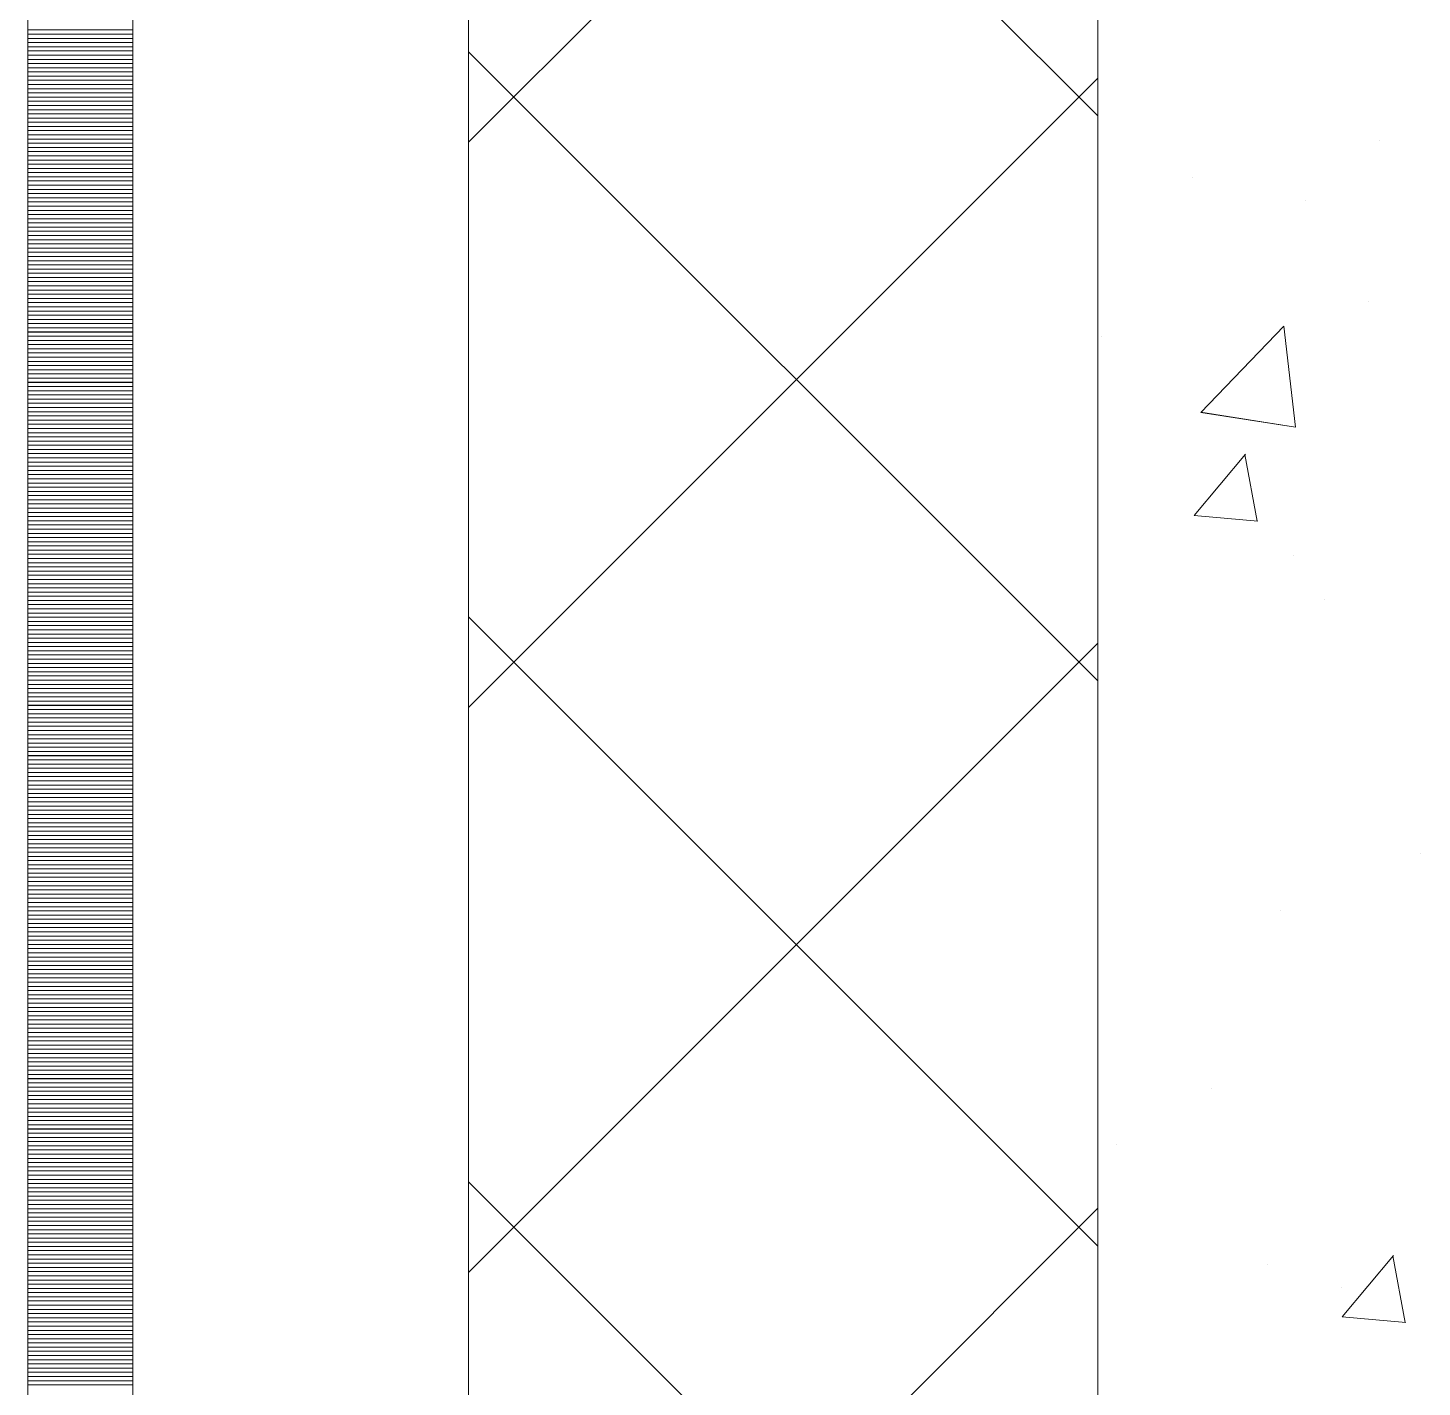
# Model space of a CAD drawing. Header units: millimetres. Extents: x 470010 to 1231400, y -134005 to 421770.
# Drawn here: x 806167.7 to 806499.9, y 173662.5 to 173986.5 of the extents above; entities that cross this region are included whole.
import ezdxf
from ezdxf.enums import TextEntityAlignment as Align

# ---------------------------------------------------------------- set-up
doc = ezdxf.new("R2010")
doc.units = ezdxf.units.MM
doc.linetypes.add('DASHED', pattern=[19.05, 12.7, -6.35])
doc.layers.get('Defpoints').update_dxf_attribs({"color": 140})
doc.layers.add('АР_Делит', color=120, linetype='Continuous', lineweight=0, plot=False)
for name, color, linetype, lineweight in [('АР_Стены ПЕНОблок', 52, 'Continuous', 20), ('АР_Тонкая', 254, 'Continuous', 5), ('АР_Утеплитель', 31, 'Continuous', 0), ('АР_Штриховка', 8, 'Continuous', 0)]:
    doc.layers.add(name, color=color, linetype=linetype, lineweight=lineweight)
doc.layers.add('РД_Оси_100', color=7, linetype='Continuous', lineweight=0, true_color=0x525252)
doc.styles.add('style1', font='ARIALN.TTF')

# ---------------------------------------------------------------- blocks, each defined once
blk = doc.blocks.new('СОШ_2200_АР_ОСИ_М100_28.05.24')
at = {"layer": 'АР_Делит', "color": 251, "linetype": 'DASHED', "true_color": 0x636466}
blk.add_lwpolyline([(114955, 135155), (114955, -355), (93595.036, -355), (93595.036, 13855), (94145, 13855), (94145, 68320), (66055, 68320), (66055, 13857.73), (83455, 13857.73), (83455, -355), (45245, -355), (45245, 13145), (44695, 13145), (44695, 26755), (45245, 26755), (45245, 68320), (20455, 68320), (20455, 26755), (27955, 26755), (27955, 13145), (-355, 13145), (-355, 100855)], dxfattribs=at)
blk = doc.blocks.new('A$C9108343f')
at = {"layer": 'АР_Стены ПЕНОблок', "color": 18, "linetype": 'Continuous', "lineweight": 20, "true_color": 0x000000}
blk.add_line((140704.09, 313879.49), (140704.09, 237679.49), dxfattribs=at)
at = {"layer": 'АР_Тонкая', "color": 18, "linetype": 'Continuous', "lineweight": 5, "true_color": 0x000000}
for p, q in [((140449.09, 313879.49), (140449.09, 237679.49)), ((140474.09, 313879.49), (140474.09, 237679.49)), ((140474.09, 237679.49), (140474.09, 313879.49)), ((140554.09, 237679.49), (140554.09, 313879.49))]:
    blk.add_line(p, q, dxfattribs=at)
at = {"layer": 'АР_Утеплитель', "color": 18, "linetype": 'Continuous', "lineweight": 0, "true_color": 0x000000}
for p, q in [((140554.09, 313879.49), (140554.09, 237679.49)), ((140704.09, 237679.49), (140704.09, 313879.49))]:
    blk.add_line(p, q, dxfattribs=at)
at = {"layer": 'АР_Штриховка', "color": 18, "linetype": 'Continuous', "lineweight": 0, "true_color": 0x000000}
for p, q in [((140704.09, 274331.75), (140554.09, 274481.75)), ((140554.09, 274325.46), (140704.09, 274475.46)), ((140449.09, 274352.24), (140474.09, 274352.24)), ((140449.09, 274351.24), (140474.09, 274351.24)), ((140449.09, 274350.24), (140474.09, 274350.24)), ((140449.09, 274349.24), (140474.09, 274349.24)), ((140449.09, 274348.24), (140474.09, 274348.24)), ((140449.09, 274347.24), (140474.09, 274347.24)), ((140449.09, 274346.24), (140474.09, 274346.24)), ((140449.09, 274345.24), (140474.09, 274345.24)), ((140449.09, 274344.24), (140474.09, 274344.24)), ((140704.09, 274197.05), (140554.09, 274347.05)), ((140449.09, 274343.24), (140474.09, 274343.24)), ((140449.09, 274342.24), (140474.09, 274342.24)), ((140449.09, 274341.24), (140474.09, 274341.24)), ((140554.09, 274190.76), (140704.09, 274340.76)), ((140449.09, 274340.24), (140474.09, 274340.24)), ((140449.09, 274339.24), (140474.09, 274339.24)), ((140449.09, 274338.24), (140474.09, 274338.24)), ((140449.09, 274337.24), (140474.09, 274337.24)), ((140449.09, 274336.24), (140474.09, 274336.24)), ((140449.09, 274335.24), (140474.09, 274335.24)), ((140449.09, 274334.24), (140474.09, 274334.24)), ((140449.09, 274333.24), (140474.09, 274333.24)), ((140449.09, 274332.24), (140474.09, 274332.24)), ((140449.09, 274331.24), (140474.09, 274331.24)), ((140449.09, 274330.24), (140474.09, 274330.24)), ((140449.09, 274329.24), (140474.09, 274329.24)), ((140449.09, 274328.24), (140474.09, 274328.24)), ((140449.09, 274327.24), (140474.09, 274327.24)), ((140449.09, 274326.24), (140474.09, 274326.24)), ((140449.09, 274325.24), (140474.09, 274325.24)), ((140449.09, 274324.24), (140474.09, 274324.24)), ((140771.22, 274325.98), (140771.22, 274325.98)), ((140449.09, 274323.24), (140474.09, 274323.24)), ((140449.09, 274322.24), (140474.09, 274322.24)), ((140449.09, 274321.24), (140474.09, 274321.24)), ((140449.09, 274320.24), (140474.09, 274320.24)), ((140449.09, 274319.24), (140474.09, 274319.24)), ((140449.09, 274318.24), (140474.09, 274318.24)), ((140449.09, 274317.24), (140474.09, 274317.24)), ((140449.09, 274316.24), (140474.09, 274316.24)), ((140449.09, 274315.24), (140474.09, 274315.24)), ((140449.09, 274314.24), (140474.09, 274314.24)), ((140726.5, 274317.16), (140726.5, 274317.16)), ((140449.09, 274313.24), (140474.09, 274313.24)), ((140449.09, 274312.24), (140474.09, 274312.24)), ((140449.09, 274311.24), (140474.09, 274311.24)), ((140753.66, 274311.54), (140753.66, 274311.54)), ((140449.09, 274310.24), (140474.09, 274310.24)), ((140449.09, 274309.24), (140474.09, 274309.24)), ((140449.09, 274308.24), (140474.09, 274308.24)), ((140449.09, 274307.24), (140474.09, 274307.24)), ((140449.09, 274306.24), (140474.09, 274306.24)), ((140449.09, 274305.24), (140474.09, 274305.24)), ((140449.09, 274304.24), (140474.09, 274304.24)), ((140449.09, 274303.24), (140474.09, 274303.24)), ((140449.09, 274302.24), (140474.09, 274302.24)), ((140449.09, 274301.24), (140474.09, 274301.24)), ((140449.09, 274300.24), (140474.09, 274300.24)), ((140449.09, 274299.24), (140474.09, 274299.24)), ((140449.09, 274298.24), (140474.09, 274298.24)), ((140449.09, 274297.24), (140474.09, 274297.24)), ((140449.09, 274296.24), (140474.09, 274296.24)), ((140449.09, 274295.24), (140474.09, 274295.24)), ((140449.09, 274294.24), (140474.09, 274294.24)), ((140449.09, 274293.24), (140474.09, 274293.24)), ((140449.09, 274292.24), (140474.09, 274292.24)), ((140449.09, 274291.24), (140474.09, 274291.24)), ((140449.09, 274290.24), (140474.09, 274290.24)), ((140449.09, 274289.24), (140474.09, 274289.24)), ((140449.09, 274288.24), (140474.09, 274288.24)), ((140768.56, 274287.56), (140768.56, 274287.56)), ((140449.09, 274287.24), (140474.09, 274287.24)), ((140449.09, 274286.24), (140474.09, 274286.24)), ((140449.09, 274285.24), (140474.09, 274285.24)), ((140449.09, 274284.24), (140474.09, 274284.24)), ((140449.09, 274283.24), (140474.09, 274283.24)), ((140449.09, 274282.24), (140474.09, 274282.24)), ((140449.09, 274281.24), (140474.09, 274281.24)), ((140728.59, 274261.05), (140748.37, 274281.67)), ((140751.16, 274257.54), (140748.35, 274281.67)), ((140449.09, 274280.24), (140474.09, 274280.24)), ((140449.09, 274279.24), (140474.09, 274279.24)), ((140449.09, 274278.24), (140474.09, 274278.24)), ((140704.97, 274279.19), (140704.97, 274279.19)), ((140449.09, 274277.24), (140474.09, 274277.24)), ((140449.09, 274276.24), (140474.09, 274276.24)), ((140449.09, 274275.24), (140474.09, 274275.24)), ((140449.09, 274274.24), (140474.09, 274274.24)), ((140449.09, 274273.24), (140474.09, 274273.24)), ((140449.09, 274272.24), (140474.09, 274272.24)), ((140449.09, 274271.24), (140474.09, 274271.24)), ((140449.09, 274270.24), (140474.09, 274270.24)), ((140449.09, 274269.24), (140474.09, 274269.24)), ((140449.09, 274268.24), (140474.09, 274268.24)), ((140449.09, 274267.24), (140474.09, 274267.24)), ((140449.09, 274266.24), (140474.09, 274266.24)), ((140449.09, 274265.24), (140474.09, 274265.24)), ((140449.09, 274264.24), (140474.09, 274264.24)), ((140449.09, 274263.24), (140474.09, 274263.24)), ((140449.09, 274262.24), (140474.09, 274262.24)), ((140449.09, 274261.24), (140474.09, 274261.24)), ((140728.57, 274261.09), (140751.16, 274257.58)), ((140449.09, 274260.24), (140474.09, 274260.24)), ((140449.09, 274259.24), (140474.09, 274259.24)), ((140449.09, 274258.24), (140474.09, 274258.24)), ((140449.09, 274257.24), (140474.09, 274257.24)), ((140449.09, 274256.24), (140474.09, 274256.24)), ((140449.09, 274255.24), (140474.09, 274255.24)), ((140449.09, 274254.24), (140474.09, 274254.24)), ((140449.09, 274253.24), (140474.09, 274253.24)), ((140449.09, 274252.24), (140474.09, 274252.24)), ((140449.09, 274251.24), (140474.09, 274251.24)), ((140727.02, 274236.51), (140739.27, 274251.1)), ((140742.04, 274235.14), (140739.1, 274251.06)), ((140449.09, 274250.24), (140474.09, 274250.24)), ((140449.09, 274249.24), (140474.09, 274249.24)), ((140449.09, 274248.24), (140474.09, 274248.24)), ((140449.09, 274247.24), (140474.09, 274247.24)), ((140449.09, 274246.24), (140474.09, 274246.24)), ((140449.09, 274245.24), (140474.09, 274245.24)), ((140449.09, 274244.24), (140474.09, 274244.24)), ((140449.09, 274243.24), (140474.09, 274243.24)), ((140449.09, 274242.24), (140474.09, 274242.24)), ((140449.09, 274241.24), (140474.09, 274241.24)), ((140449.09, 274240.24), (140474.09, 274240.24)), ((140449.09, 274239.24), (140474.09, 274239.24)), ((140449.09, 274238.24), (140474.09, 274238.24)), ((140449.09, 274237.24), (140474.09, 274237.24)), ((140449.09, 274236.24), (140474.09, 274236.24)), ((140449.09, 274235.24), (140474.09, 274235.24)), ((140727.02, 274236.5), (140742.2, 274235.17)), ((140449.09, 274234.24), (140474.09, 274234.24)), ((140449.09, 274233.24), (140474.09, 274233.24)), ((140449.09, 274232.24), (140474.09, 274232.24)), ((140449.09, 274231.24), (140474.09, 274231.24)), ((140449.09, 274230.24), (140474.09, 274230.24)), ((140449.09, 274229.24), (140474.09, 274229.24)), ((140449.09, 274228.24), (140474.09, 274228.24)), ((140449.09, 274227.24), (140474.09, 274227.24)), ((140449.09, 274226.24), (140474.09, 274226.24)), ((140449.09, 274225.24), (140474.09, 274225.24)), ((140750.57, 274226.99), (140750.57, 274226.99)), ((140449.09, 274224.24), (140474.09, 274224.24)), ((140449.09, 274223.24), (140474.09, 274223.24)), ((140449.09, 274222.24), (140474.09, 274222.24)), ((140449.09, 274221.24), (140474.09, 274221.24)), ((140449.09, 274220.24), (140474.09, 274220.24)), ((140449.09, 274219.24), (140474.09, 274219.24)), ((140449.09, 274218.24), (140474.09, 274218.24)), ((140449.09, 274217.24), (140474.09, 274217.24)), ((140449.09, 274216.24), (140474.09, 274216.24)), ((140449.09, 274215.24), (140474.09, 274215.24)), ((140758.01, 274216.44), (140758.01, 274216.44)), ((140449.09, 274214.24), (140474.09, 274214.24)), ((140449.09, 274213.24), (140474.09, 274213.24)), ((140449.09, 274212.24), (140474.09, 274212.24)), ((140449.09, 274211.24), (140474.09, 274211.24)), ((140704.09, 274062.34), (140554.09, 274212.34)), ((140449.09, 274210.24), (140474.09, 274210.24)), ((140449.09, 274209.24), (140474.09, 274209.24)), ((140449.09, 274208.24), (140474.09, 274208.24)), ((140449.09, 274207.24), (140474.09, 274207.24)), ((140449.09, 274206.24), (140474.09, 274206.24)), ((140449.09, 274205.24), (140474.09, 274205.24)), ((140554.09, 274056.05), (140704.09, 274206.05)), ((140449.09, 274204.24), (140474.09, 274204.24)), ((140449.09, 274203.24), (140474.09, 274203.24)), ((140449.09, 274202.24), (140474.09, 274202.24)), ((140449.09, 274201.24), (140474.09, 274201.24)), ((140449.09, 274200.24), (140474.09, 274200.24)), ((140449.09, 274199.24), (140474.09, 274199.24)), ((140449.09, 274198.24), (140474.09, 274198.24)), ((140449.09, 274197.24), (140474.09, 274197.24)), ((140449.09, 274196.24), (140474.09, 274196.24)), ((140449.09, 274195.24), (140474.09, 274195.24)), ((140449.09, 274194.24), (140474.09, 274194.24)), ((140449.09, 274193.24), (140474.09, 274193.24)), ((140449.09, 274192.24), (140474.09, 274192.24)), ((140449.09, 274191.24), (140474.09, 274191.24)), ((140449.09, 274190.24), (140474.09, 274190.24)), ((140449.09, 274189.24), (140474.09, 274189.24)), ((140449.09, 274188.24), (140474.09, 274188.24)), ((140449.09, 274187.24), (140474.09, 274187.24)), ((140449.09, 274186.24), (140474.09, 274186.24)), ((140449.09, 274185.24), (140474.09, 274185.24)), ((140449.09, 274184.24), (140474.09, 274184.24)), ((140449.09, 274183.24), (140474.09, 274183.24)), ((140449.09, 274182.24), (140474.09, 274182.24)), ((140449.09, 274181.24), (140474.09, 274181.24)), ((140449.09, 274180.24), (140474.09, 274180.24)), ((140449.09, 274179.24), (140474.09, 274179.24)), ((140449.09, 274178.24), (140474.09, 274178.24)), ((140449.09, 274177.24), (140474.09, 274177.24)), ((140449.09, 274176.24), (140474.09, 274176.24)), ((140449.09, 274175.24), (140474.09, 274175.24)), ((140449.09, 274174.24), (140474.09, 274174.24)), ((140449.09, 274173.24), (140474.09, 274173.24)), ((140449.09, 274172.24), (140474.09, 274172.24)), ((140449.09, 274171.24), (140474.09, 274171.24)), ((140449.09, 274170.24), (140474.09, 274170.24)), ((140449.09, 274169.24), (140474.09, 274169.24)), ((140449.09, 274168.24), (140474.09, 274168.24)), ((140449.09, 274167.24), (140474.09, 274167.24)), ((140449.09, 274166.24), (140474.09, 274166.24)), ((140449.09, 274165.24), (140474.09, 274165.24)), ((140449.09, 274164.24), (140474.09, 274164.24)), ((140449.09, 274163.24), (140474.09, 274163.24)), ((140449.09, 274162.24), (140474.09, 274162.24)), ((140449.09, 274161.24), (140474.09, 274161.24)), ((140449.09, 274160.24), (140474.09, 274160.24)), ((140449.09, 274159.24), (140474.09, 274159.24)), ((140449.09, 274158.24), (140474.09, 274158.24)), ((140449.09, 274157.24), (140474.09, 274157.24)), ((140449.09, 274156.24), (140474.09, 274156.24)), ((140449.09, 274155.24), (140474.09, 274155.24)), ((140780.96, 274155.9), (140780.96, 274155.9)), ((140449.09, 274154.24), (140474.09, 274154.24)), ((140449.09, 274153.24), (140474.09, 274153.24)), ((140449.09, 274152.24), (140474.09, 274152.24)), ((140449.09, 274151.24), (140474.09, 274151.24)), ((140449.09, 274150.24), (140474.09, 274150.24)), ((140449.09, 274149.24), (140474.09, 274149.24)), ((140449.09, 274148.24), (140474.09, 274148.24)), ((140449.09, 274147.24), (140474.09, 274147.24)), ((140449.09, 274146.24), (140474.09, 274146.24)), ((140449.09, 274145.24), (140474.09, 274145.24)), ((140449.09, 274144.24), (140474.09, 274144.24)), ((140449.09, 274143.24), (140474.09, 274143.24)), ((140449.09, 274142.24), (140474.09, 274142.24)), ((140747.48, 274142.43), (140747.48, 274142.43)), ((140449.09, 274141.24), (140474.09, 274141.24)), ((140449.09, 274140.24), (140474.09, 274140.24)), ((140449.09, 274139.24), (140474.09, 274139.24)), ((140449.09, 274138.24), (140474.09, 274138.24)), ((140449.09, 274137.24), (140474.09, 274137.24)), ((140449.09, 274136.24), (140474.09, 274136.24)), ((140449.09, 274135.24), (140474.09, 274135.24)), ((140449.09, 274134.24), (140474.09, 274134.24)), ((140449.09, 274133.24), (140474.09, 274133.24)), ((140449.09, 274132.24), (140474.09, 274132.24)), ((140449.09, 274131.24), (140474.09, 274131.24)), ((140449.09, 274130.24), (140474.09, 274130.24)), ((140449.09, 274129.24), (140474.09, 274129.24)), ((140449.09, 274128.24), (140474.09, 274128.24)), ((140449.09, 274127.24), (140474.09, 274127.24)), ((140449.09, 274126.24), (140474.09, 274126.24)), ((140449.09, 274125.24), (140474.09, 274125.24)), ((140449.09, 274124.24), (140474.09, 274124.24)), ((140449.09, 274123.24), (140474.09, 274123.24)), ((140449.09, 274122.24), (140474.09, 274122.24)), ((140449.09, 274121.24), (140474.09, 274121.24)), ((140449.09, 274120.24), (140474.09, 274120.24)), ((140449.09, 274119.24), (140474.09, 274119.24)), ((140449.09, 274118.24), (140474.09, 274118.24)), ((140449.09, 274117.24), (140474.09, 274117.24)), ((140449.09, 274116.24), (140474.09, 274116.24)), ((140449.09, 274115.24), (140474.09, 274115.24)), ((140449.09, 274114.24), (140474.09, 274114.24)), ((140449.09, 274113.24), (140474.09, 274113.24)), ((140449.09, 274112.24), (140474.09, 274112.24)), ((140449.09, 274111.24), (140474.09, 274111.24)), ((140449.09, 274110.24), (140474.09, 274110.24)), ((140449.09, 274109.24), (140474.09, 274109.24)), ((140449.09, 274108.24), (140474.09, 274108.24)), ((140449.09, 274107.24), (140474.09, 274107.24)), ((140449.09, 274106.24), (140474.09, 274106.24)), ((140449.09, 274105.24), (140474.09, 274105.24)), ((140449.09, 274104.24), (140474.09, 274104.24)), ((140449.09, 274103.24), (140474.09, 274103.24)), ((140449.09, 274102.24), (140474.09, 274102.24)), ((140449.09, 274101.24), (140474.09, 274101.24)), ((140449.09, 274100.24), (140474.09, 274100.24)), ((140449.09, 274099.24), (140474.09, 274099.24)), ((140449.09, 274098.24), (140474.09, 274098.24)), ((140731.12, 274099.86), (140731.12, 274099.86)), ((140449.09, 274097.24), (140474.09, 274097.24)), ((140449.09, 274096.24), (140474.09, 274096.24)), ((140449.09, 274095.24), (140474.09, 274095.24)), ((140449.09, 274094.24), (140474.09, 274094.24)), ((140449.09, 274093.24), (140474.09, 274093.24)), ((140449.09, 274092.24), (140474.09, 274092.24)), ((140449.09, 274091.24), (140474.09, 274091.24)), ((140449.09, 274090.24), (140474.09, 274090.24)), ((140449.09, 274089.24), (140474.09, 274089.24)), ((140449.09, 274088.24), (140474.09, 274088.24)), ((140449.09, 274087.24), (140474.09, 274087.24)), ((140449.09, 274086.24), (140474.09, 274086.24)), ((140449.09, 274085.24), (140474.09, 274085.24)), ((140708.54, 274086.64), (140708.54, 274086.64)), ((140449.09, 274084.24), (140474.09, 274084.24)), ((140449.09, 274083.24), (140474.09, 274083.24)), ((140449.09, 274082.24), (140474.09, 274082.24)), ((140449.09, 274081.24), (140474.09, 274081.24)), ((140449.09, 274080.24), (140474.09, 274080.24)), ((140449.09, 274079.24), (140474.09, 274079.24)), ((140449.09, 274078.24), (140474.09, 274078.24)), ((140449.09, 274077.24), (140474.09, 274077.24)), ((140449.09, 274076.24), (140474.09, 274076.24)), ((140449.09, 274075.24), (140474.09, 274075.24)), ((140704.09, 273927.64), (140554.09, 274077.64)), ((140449.09, 274074.24), (140474.09, 274074.24)), ((140449.09, 274073.24), (140474.09, 274073.24)), ((140449.09, 274072.24), (140474.09, 274072.24)), ((140449.09, 274071.24), (140474.09, 274071.24)), ((140449.09, 274070.24), (140474.09, 274070.24)), ((140449.09, 274069.24), (140474.09, 274069.24)), ((140554.09, 273921.35), (140704.09, 274071.35)), ((140449.09, 274068.24), (140474.09, 274068.24)), ((140449.09, 274067.24), (140474.09, 274067.24)), ((140449.09, 274066.24), (140474.09, 274066.24)), ((140449.09, 274065.24), (140474.09, 274065.24)), ((140449.09, 274064.24), (140474.09, 274064.24)), ((140449.09, 274063.24), (140474.09, 274063.24)), ((140449.09, 274062.24), (140474.09, 274062.24)), ((140449.09, 274061.24), (140474.09, 274061.24)), ((140449.09, 274060.24), (140474.09, 274060.24)), ((140449.09, 274059.24), (140474.09, 274059.24)), ((140762.26, 274045.45), (140774.51, 274060.05)), ((140777.28, 274044.08), (140774.34, 274060)), ((140449.09, 274058.24), (140474.09, 274058.24)), ((140449.09, 274057.24), (140474.09, 274057.24)), ((140449.09, 274056.24), (140474.09, 274056.24)), ((140449.09, 274055.24), (140474.09, 274055.24)), ((140744.39, 274057.88), (140744.39, 274057.88)), ((140449.09, 274054.24), (140474.09, 274054.24)), ((140449.09, 274053.24), (140474.09, 274053.24)), ((140449.09, 274052.24), (140474.09, 274052.24)), ((140762.1, 274052.52), (140762.1, 274052.52)), ((140449.09, 274051.24), (140474.09, 274051.24)), ((140449.09, 274050.24), (140474.09, 274050.24)), ((140449.09, 274049.24), (140474.09, 274049.24)), ((140449.09, 274048.24), (140474.09, 274048.24)), ((140449.09, 274047.24), (140474.09, 274047.24)), ((140449.09, 274046.24), (140474.09, 274046.24)), ((140449.09, 274045.24), (140474.09, 274045.24)), ((140762.26, 274045.44), (140777.45, 274044.11)), ((140449.09, 274044.24), (140474.09, 274044.24)), ((140449.09, 274043.24), (140474.09, 274043.24)), ((140449.09, 274042.24), (140474.09, 274042.24)), ((140449.09, 274041.24), (140474.09, 274041.24)), ((140449.09, 274040.24), (140474.09, 274040.24)), ((140449.09, 274039.24), (140474.09, 274039.24)), ((140449.09, 274038.24), (140474.09, 274038.24)), ((140449.09, 274037.24), (140474.09, 274037.24)), ((140449.09, 274036.24), (140474.09, 274036.24)), ((140449.09, 274035.24), (140474.09, 274035.24)), ((140449.09, 274034.24), (140474.09, 274034.24)), ((140449.09, 274033.24), (140474.09, 274033.24)), ((140449.09, 274032.24), (140474.09, 274032.24)), ((140449.09, 274031.24), (140474.09, 274031.24)), ((140449.09, 274030.24), (140474.09, 274030.24)), ((140449.09, 274029.24), (140474.09, 274029.24))]:
    blk.add_line(p, q, dxfattribs=at)
at = {"layer": 'РД_Оси_100'}
blk.add_blockref('СОШ_2200_АР_ОСИ_М100_28.05.24', (140804.09, 223079.49), dxfattribs=at)
at = {"layer": 'Defpoints', "color": 18, "true_color": 0x000000, "style": 'style1'}
for p in [(143949.34, 316089.12), (143974.98, 281639.5), (143890.4, 273244.71), (143839.99, 264276.81), (143967.75, 254892.38), (12251.96, 104178.14), (12382.58, 96023.14)]:
    blk.add_attdef('АР-ПОМЕЩЕНИЕ:НАИМЕНОВАНИЕ', text='', height=100, dxfattribs=at).set_placement(p, align=Align.MIDDLE)
at = {"layer": 'Defpoints', "color": 18, "true_color": 0x000000, "style": 'style1', "flags": 8}
for p in [(143951.3, 279099.09), (143848.34, 269251.11), (143875.33, 260094.25), (144049.74, 250824.7), (163419.28, 238153.36), (155897.46, 237965.97), (183037.2, 237965.97), (143342.94, 237876.19)]:
    blk.add_attdef('АР-ПОМЕЩЕНИЕ:НАИМЕНОВАНИЕ', text='', height=100, dxfattribs=at).set_placement(p, align=Align.MIDDLE)

msp = doc.modelspace()

# ---------------------------------------------------------------- linework, layer by layer
at = {"layer": 'АР_Стены ПЕНОблок', "color": 18, "linetype": 'Continuous', "lineweight": 20, "true_color": 0x000000}
msp.add_line((806422.706, 213513.251), (806422.706, 137313.251), dxfattribs=at)
at = {"layer": 'АР_Тонкая', "color": 18, "linetype": 'Continuous', "lineweight": 5, "true_color": 0x000000}
for p, q in [((806167.706, 213513.251), (806167.706, 137313.251)), ((806192.706, 213513.251), (806192.706, 137313.251)), ((806192.706, 137313.251), (806192.706, 213513.251)), ((806272.706, 137313.251), (806272.706, 213513.251))]:
    msp.add_line(p, q, dxfattribs=at)
at = {"layer": 'АР_Утеплитель', "color": 18, "linetype": 'Continuous', "lineweight": 0, "true_color": 0x000000}
for p, q in [((806272.706, 213513.251), (806272.706, 137313.251)), ((806422.706, 137313.251), (806422.706, 213513.251))]:
    msp.add_line(p, q, dxfattribs=at)
at = {"layer": 'АР_Штриховка', "color": 18, "linetype": 'Continuous', "lineweight": 0, "true_color": 0x000000}
for p, q in [((806422.706, 173965.507), (806272.706, 174115.507)), ((806272.706, 173959.22), (806422.706, 174109.22)), ((806167.706, 173986), (806192.706, 173986)), ((806167.706, 173985), (806192.706, 173985)), ((806167.706, 173984), (806192.706, 173984)), ((806167.706, 173983), (806192.706, 173983)), ((806167.706, 173982), (806192.706, 173982)), ((806167.706, 173981), (806192.706, 173981)), ((806167.706, 173980), (806192.706, 173980)), ((806167.706, 173979), (806192.706, 173979)), ((806167.706, 173978), (806192.706, 173978)), ((806422.706, 173830.803), (806272.706, 173980.803)), ((806167.706, 173977), (806192.706, 173977)), ((806167.706, 173976), (806192.706, 173976)), ((806167.706, 173975), (806192.706, 173975)), ((806272.706, 173824.516), (806422.706, 173974.516)), ((806167.706, 173974), (806192.706, 173974)), ((806167.706, 173973), (806192.706, 173973)), ((806167.706, 173972), (806192.706, 173972)), ((806167.706, 173971), (806192.706, 173971)), ((806167.706, 173970), (806192.706, 173970)), ((806167.706, 173969), (806192.706, 173969)), ((806167.706, 173968), (806192.706, 173968)), ((806167.706, 173967), (806192.706, 173967)), ((806167.706, 173966), (806192.706, 173966)), ((806167.706, 173965), (806192.706, 173965)), ((806167.706, 173964), (806192.706, 173964)), ((806167.706, 173963), (806192.706, 173963)), ((806167.706, 173962), (806192.706, 173962)), ((806167.706, 173961), (806192.706, 173961)), ((806167.706, 173960), (806192.706, 173960)), ((806167.706, 173959), (806192.706, 173959)), ((806167.706, 173958), (806192.706, 173958)), ((806167.706, 173957), (806192.706, 173957)), ((806167.706, 173956), (806192.706, 173956)), ((806167.706, 173955), (806192.706, 173955)), ((806167.706, 173954), (806192.706, 173954)), ((806167.706, 173953), (806192.706, 173953)), ((806167.706, 173952), (806192.706, 173952)), ((806167.706, 173951), (806192.706, 173951)), ((806167.706, 173950), (806192.706, 173950)), ((806167.706, 173949), (806192.706, 173949)), ((806167.706, 173948), (806192.706, 173948)), ((806167.706, 173947), (806192.706, 173947)), ((806167.706, 173946), (806192.706, 173946)), ((806167.706, 173945), (806192.706, 173945)), ((806167.706, 173944), (806192.706, 173944)), ((806167.706, 173943), (806192.706, 173943)), ((806167.706, 173942), (806192.706, 173942)), ((806167.706, 173941), (806192.706, 173941)), ((806167.706, 173940), (806192.706, 173940)), ((806167.706, 173939), (806192.706, 173939)), ((806167.706, 173938), (806192.706, 173938)), ((806167.706, 173937), (806192.706, 173937)), ((806167.706, 173936), (806192.706, 173936)), ((806167.706, 173935), (806192.706, 173935)), ((806167.706, 173934), (806192.706, 173934)), ((806167.706, 173933), (806192.706, 173933)), ((806167.706, 173932), (806192.706, 173932)), ((806167.706, 173931), (806192.706, 173931)), ((806167.706, 173930), (806192.706, 173930)), ((806167.706, 173929), (806192.706, 173929)), ((806167.706, 173928), (806192.706, 173928)), ((806167.706, 173927), (806192.706, 173927)), ((806167.706, 173926), (806192.706, 173926)), ((806167.706, 173925), (806192.706, 173925)), ((806167.706, 173924), (806192.706, 173924)), ((806167.706, 173923), (806192.706, 173923)), ((806167.706, 173922), (806192.706, 173922)), ((806167.706, 173921), (806192.706, 173921)), ((806167.706, 173920), (806192.706, 173920)), ((806167.706, 173919), (806192.706, 173919)), ((806167.706, 173918), (806192.706, 173918)), ((806167.706, 173917), (806192.706, 173917)), ((806167.706, 173916), (806192.706, 173916)), ((806167.706, 173915), (806192.706, 173915)), ((806447.203, 173894.809), (806466.987, 173915.428)), ((806469.769, 173891.302), (806466.963, 173915.425)), ((806167.706, 173914), (806192.706, 173914)), ((806167.706, 173913), (806192.706, 173913)), ((806167.706, 173912), (806192.706, 173912)), ((806167.706, 173911), (806192.706, 173911)), ((806167.706, 173910), (806192.706, 173910)), ((806167.706, 173909), (806192.706, 173909)), ((806167.706, 173908), (806192.706, 173908)), ((806167.706, 173907), (806192.706, 173907)), ((806167.706, 173906), (806192.706, 173906)), ((806167.706, 173905), (806192.706, 173905)), ((806167.706, 173904), (806192.706, 173904)), ((806167.706, 173903), (806192.706, 173903)), ((806167.706, 173902), (806192.706, 173902)), ((806167.706, 173901), (806192.706, 173901)), ((806167.706, 173900), (806192.706, 173900)), ((806167.706, 173899), (806192.706, 173899)), ((806167.706, 173898), (806192.706, 173898)), ((806167.706, 173897), (806192.706, 173897)), ((806167.706, 173896), (806192.706, 173896)), ((806167.706, 173895), (806192.706, 173895)), ((806447.185, 173894.846), (806469.775, 173891.343)), ((806167.706, 173894), (806192.706, 173894)), ((806167.706, 173893), (806192.706, 173893)), ((806167.706, 173892), (806192.706, 173892)), ((806167.706, 173891), (806192.706, 173891)), ((806167.706, 173890), (806192.706, 173890)), ((806167.706, 173889), (806192.706, 173889)), ((806167.706, 173888), (806192.706, 173888)), ((806167.706, 173887), (806192.706, 173887)), ((806167.706, 173886), (806192.706, 173886)), ((806167.706, 173885), (806192.706, 173885)), ((806445.633, 173870.267), (806457.878, 173884.861)), ((806460.649, 173868.898), (806457.712, 173884.82)), ((806167.706, 173884), (806192.706, 173884)), ((806167.706, 173883), (806192.706, 173883)), ((806167.706, 173882), (806192.706, 173882)), ((806167.706, 173881), (806192.706, 173881)), ((806167.706, 173880), (806192.706, 173880)), ((806167.706, 173879), (806192.706, 173879)), ((806167.706, 173878), (806192.706, 173878)), ((806167.706, 173877), (806192.706, 173877)), ((806167.706, 173876), (806192.706, 173876)), ((806167.706, 173875), (806192.706, 173875)), ((806167.706, 173874), (806192.706, 173874)), ((806167.706, 173873), (806192.706, 173873)), ((806167.706, 173872), (806192.706, 173872)), ((806167.706, 173871), (806192.706, 173871)), ((806167.706, 173870), (806192.706, 173870)), ((806167.706, 173869), (806192.706, 173869)), ((806167.706, 173868), (806192.706, 173868)), ((806445.632, 173870.257), (806460.814, 173868.929)), ((806167.706, 173867), (806192.706, 173867)), ((806167.706, 173866), (806192.706, 173866)), ((806167.706, 173865), (806192.706, 173865)), ((806167.706, 173864), (806192.706, 173864)), ((806167.706, 173863), (806192.706, 173863)), ((806167.706, 173862), (806192.706, 173862)), ((806167.706, 173861), (806192.706, 173861)), ((806167.706, 173860), (806192.706, 173860)), ((806167.706, 173859), (806192.706, 173859)), ((806167.706, 173858), (806192.706, 173858)), ((806167.706, 173857), (806192.706, 173857)), ((806167.706, 173856), (806192.706, 173856)), ((806167.706, 173855), (806192.706, 173855)), ((806167.706, 173854), (806192.706, 173854)), ((806167.706, 173853), (806192.706, 173853)), ((806167.706, 173852), (806192.706, 173852)), ((806167.706, 173851), (806192.706, 173851)), ((806167.706, 173850), (806192.706, 173850)), ((806167.706, 173849), (806192.706, 173849)), ((806167.706, 173848), (806192.706, 173848)), ((806167.706, 173847), (806192.706, 173847)), ((806167.706, 173846), (806192.706, 173846)), ((806167.706, 173845), (806192.706, 173845)), ((806422.706, 173696.099), (806272.706, 173846.099)), ((806167.706, 173844), (806192.706, 173844)), ((806167.706, 173843), (806192.706, 173843)), ((806167.706, 173842), (806192.706, 173842)), ((806167.706, 173841), (806192.706, 173841)), ((806167.706, 173840), (806192.706, 173840)), ((806167.706, 173839), (806192.706, 173839)), ((806272.706, 173689.812), (806422.706, 173839.812)), ((806167.706, 173838), (806192.706, 173838)), ((806167.706, 173837), (806192.706, 173837)), ((806167.706, 173836), (806192.706, 173836)), ((806167.706, 173835), (806192.706, 173835)), ((806167.706, 173834), (806192.706, 173834)), ((806167.706, 173833), (806192.706, 173833)), ((806167.706, 173832), (806192.706, 173832)), ((806167.706, 173831), (806192.706, 173831)), ((806167.706, 173830), (806192.706, 173830)), ((806167.706, 173829), (806192.706, 173829)), ((806167.706, 173828), (806192.706, 173828)), ((806167.706, 173827), (806192.706, 173827)), ((806167.706, 173826), (806192.706, 173826)), ((806167.706, 173825), (806192.706, 173825)), ((806167.706, 173824), (806192.706, 173824)), ((806167.706, 173823), (806192.706, 173823)), ((806167.706, 173822), (806192.706, 173822)), ((806167.706, 173821), (806192.706, 173821)), ((806167.706, 173820), (806192.706, 173820)), ((806167.706, 173819), (806192.706, 173819)), ((806167.706, 173818), (806192.706, 173818)), ((806167.706, 173817), (806192.706, 173817)), ((806167.706, 173816), (806192.706, 173816)), ((806167.706, 173815), (806192.706, 173815)), ((806167.706, 173814), (806192.706, 173814)), ((806167.706, 173813), (806192.706, 173813)), ((806167.706, 173812), (806192.706, 173812)), ((806167.706, 173811), (806192.706, 173811)), ((806167.706, 173810), (806192.706, 173810)), ((806167.706, 173809), (806192.706, 173809)), ((806167.706, 173808), (806192.706, 173808)), ((806167.706, 173807), (806192.706, 173807)), ((806167.706, 173806), (806192.706, 173806)), ((806167.706, 173805), (806192.706, 173805)), ((806167.706, 173804), (806192.706, 173804)), ((806167.706, 173803), (806192.706, 173803)), ((806167.706, 173802), (806192.706, 173802)), ((806167.706, 173801), (806192.706, 173801)), ((806167.706, 173800), (806192.706, 173800)), ((806167.706, 173799), (806192.706, 173799)), ((806167.706, 173798), (806192.706, 173798)), ((806167.706, 173797), (806192.706, 173797)), ((806167.706, 173796), (806192.706, 173796)), ((806167.706, 173795), (806192.706, 173795)), ((806167.706, 173794), (806192.706, 173794)), ((806167.706, 173793), (806192.706, 173793)), ((806167.706, 173792), (806192.706, 173792)), ((806167.706, 173791), (806192.706, 173791)), ((806167.706, 173790), (806192.706, 173790)), ((806167.706, 173789), (806192.706, 173789)), ((806167.706, 173788), (806192.706, 173788)), ((806167.706, 173787), (806192.706, 173787)), ((806167.706, 173786), (806192.706, 173786)), ((806167.706, 173785), (806192.706, 173785)), ((806167.706, 173784), (806192.706, 173784)), ((806167.706, 173783), (806192.706, 173783)), ((806167.706, 173782), (806192.706, 173782)), ((806167.706, 173781), (806192.706, 173781)), ((806167.706, 173780), (806192.706, 173780)), ((806167.706, 173779), (806192.706, 173779)), ((806167.706, 173778), (806192.706, 173778)), ((806167.706, 173777), (806192.706, 173777)), ((806167.706, 173776), (806192.706, 173776)), ((806167.706, 173775), (806192.706, 173775)), ((806167.706, 173774), (806192.706, 173774)), ((806167.706, 173773), (806192.706, 173773)), ((806167.706, 173772), (806192.706, 173772)), ((806167.706, 173771), (806192.706, 173771)), ((806167.706, 173770), (806192.706, 173770)), ((806167.706, 173769), (806192.706, 173769)), ((806167.706, 173768), (806192.706, 173768)), ((806167.706, 173767), (806192.706, 173767)), ((806167.706, 173766), (806192.706, 173766)), ((806167.706, 173765), (806192.706, 173765)), ((806167.706, 173764), (806192.706, 173764)), ((806167.706, 173763), (806192.706, 173763)), ((806167.706, 173762), (806192.706, 173762)), ((806167.706, 173761), (806192.706, 173761)), ((806167.706, 173760), (806192.706, 173760)), ((806167.706, 173759), (806192.706, 173759)), ((806167.706, 173758), (806192.706, 173758)), ((806167.706, 173757), (806192.706, 173757)), ((806167.706, 173756), (806192.706, 173756)), ((806167.706, 173755), (806192.706, 173755)), ((806167.706, 173754), (806192.706, 173754)), ((806167.706, 173753), (806192.706, 173753)), ((806167.706, 173752), (806192.706, 173752)), ((806167.706, 173751), (806192.706, 173751)), ((806167.706, 173750), (806192.706, 173750)), ((806167.706, 173749), (806192.706, 173749)), ((806167.706, 173748), (806192.706, 173748)), ((806167.706, 173747), (806192.706, 173747)), ((806167.706, 173746), (806192.706, 173746)), ((806167.706, 173745), (806192.706, 173745)), ((806167.706, 173744), (806192.706, 173744)), ((806167.706, 173743), (806192.706, 173743)), ((806167.706, 173742), (806192.706, 173742)), ((806167.706, 173741), (806192.706, 173741)), ((806167.706, 173740), (806192.706, 173740)), ((806167.706, 173739), (806192.706, 173739)), ((806167.706, 173738), (806192.706, 173738)), ((806167.706, 173737), (806192.706, 173737)), ((806167.706, 173736), (806192.706, 173736)), ((806167.706, 173735), (806192.706, 173735)), ((806167.706, 173734), (806192.706, 173734)), ((806167.706, 173733), (806192.706, 173733)), ((806167.706, 173732), (806192.706, 173732)), ((806167.706, 173731), (806192.706, 173731)), ((806167.706, 173730), (806192.706, 173730)), ((806167.706, 173729), (806192.706, 173729)), ((806167.706, 173728), (806192.706, 173728)), ((806167.706, 173727), (806192.706, 173727)), ((806167.706, 173726), (806192.706, 173726)), ((806167.706, 173725), (806192.706, 173725)), ((806167.706, 173724), (806192.706, 173724)), ((806167.706, 173723), (806192.706, 173723)), ((806167.706, 173722), (806192.706, 173722)), ((806167.706, 173721), (806192.706, 173721)), ((806167.706, 173720), (806192.706, 173720)), ((806167.706, 173719), (806192.706, 173719)), ((806167.706, 173718), (806192.706, 173718)), ((806167.706, 173717), (806192.706, 173717)), ((806167.706, 173716), (806192.706, 173716)), ((806167.706, 173715), (806192.706, 173715)), ((806167.706, 173714), (806192.706, 173714)), ((806167.706, 173713), (806192.706, 173713)), ((806167.706, 173712), (806192.706, 173712)), ((806167.706, 173711), (806192.706, 173711)), ((806167.706, 173710), (806192.706, 173710)), ((806167.706, 173709), (806192.706, 173709)), ((806422.706, 173561.396), (806272.706, 173711.396)), ((806167.706, 173708), (806192.706, 173708)), ((806167.706, 173707), (806192.706, 173707)), ((806167.706, 173706), (806192.706, 173706)), ((806167.706, 173705), (806192.706, 173705)), ((806167.706, 173704), (806192.706, 173704)), ((806167.706, 173703), (806192.706, 173703)), ((806167.706, 173702), (806192.706, 173702)), ((806272.706, 173555.109), (806422.706, 173705.109)), ((806167.706, 173701), (806192.706, 173701)), ((806167.706, 173700), (806192.706, 173700)), ((806167.706, 173699), (806192.706, 173699)), ((806167.706, 173698), (806192.706, 173698)), ((806167.706, 173697), (806192.706, 173697)), ((806167.706, 173696), (806192.706, 173696)), ((806167.706, 173695), (806192.706, 173695)), ((806167.706, 173694), (806192.706, 173694)), ((806167.706, 173693), (806192.706, 173693)), ((806167.706, 173692), (806192.706, 173692)), ((806480.876, 173679.211), (806493.122, 173693.804)), ((806495.892, 173677.841), (806492.955, 173693.763)), ((806167.706, 173691), (806192.706, 173691)), ((806167.706, 173690), (806192.706, 173690)), ((806167.706, 173689), (806192.706, 173689)), ((806167.706, 173688), (806192.706, 173688)), ((806167.706, 173687), (806192.706, 173687)), ((806167.706, 173686), (806192.706, 173686)), ((806167.706, 173685), (806192.706, 173685)), ((806167.706, 173684), (806192.706, 173684)), ((806167.706, 173683), (806192.706, 173683)), ((806167.706, 173682), (806192.706, 173682)), ((806167.706, 173681), (806192.706, 173681)), ((806167.706, 173680), (806192.706, 173680)), ((806167.706, 173679), (806192.706, 173679)), ((806480.876, 173679.201), (806496.058, 173677.872)), ((806167.706, 173678), (806192.706, 173678)), ((806167.706, 173677), (806192.706, 173677)), ((806167.706, 173676), (806192.706, 173676)), ((806167.706, 173675), (806192.706, 173675)), ((806167.706, 173674), (806192.706, 173674)), ((806167.706, 173673), (806192.706, 173673)), ((806167.706, 173672), (806192.706, 173672)), ((806167.706, 173671), (806192.706, 173671)), ((806167.706, 173670), (806192.706, 173670)), ((806167.706, 173669), (806192.706, 173669)), ((806167.706, 173668), (806192.706, 173668)), ((806167.706, 173667), (806192.706, 173667)), ((806167.706, 173666), (806192.706, 173666)), ((806167.706, 173665), (806192.706, 173665)), ((806167.706, 173664), (806192.706, 173664)), ((806167.706, 173663), (806192.706, 173663))]:
    msp.add_line(p, q, dxfattribs=at)

# ---------------------------------------------------------------- block references
msp.add_blockref('A$C9108343f', (665718.612, -100366.242))
at = {"layer": 'РД_Оси_100'}
msp.add_blockref('СОШ_2200_АР_ОСИ_М100_28.05.24', (806522.706, 122713.251), dxfattribs=at)

doc.saveas('drawing.dxf')
